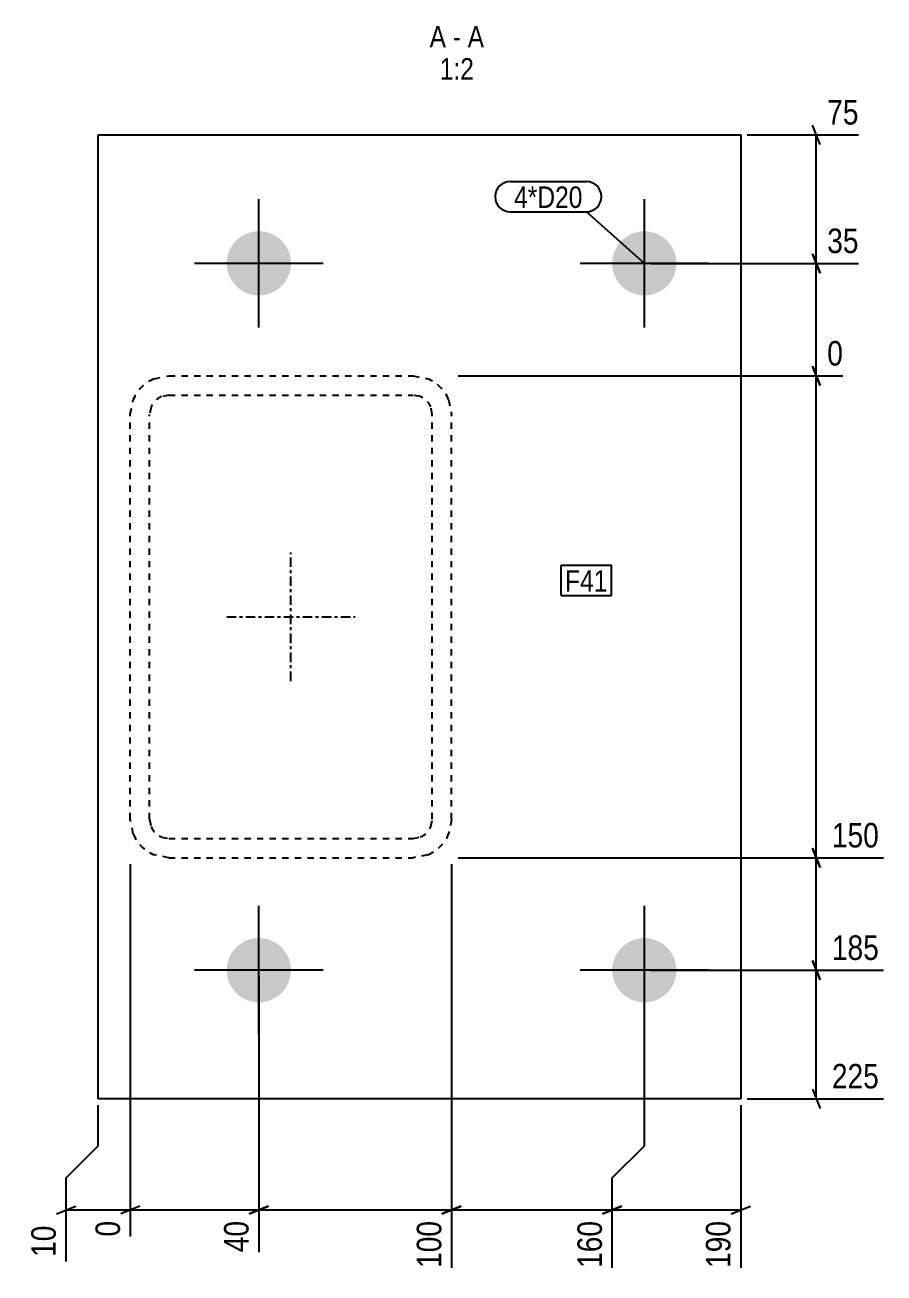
# Model space of a CAD drawing. Header units: millimetres. Extents: x 1 to 32476, y 3 to 887.
# Drawn here: x 8668.2 to 8935.6, y 3.2 to 391.7 of the extents above; entities that cross this region are included whole.
import ezdxf

# ---------------------------------------------------------------- set-up
doc = ezdxf.new("R2010")
doc.units = ezdxf.units.MM
doc.linetypes.add('DXK_LINE_DOT2', pattern=[3.9198, 1.9599, -1.9599])
doc.linetypes.add('DXK_LINE_DOT3', pattern=[5.9187, 2.979, -0.9799, 0.9799, -0.9799])
for name, color, linetype in [('MÅLSÆTNING', 7, 'Continuous'), ('STÅL', 7, 'Continuous'), ('TEKST', 7, 'Continuous')]:
    doc.layers.add(name, color=color, linetype=linetype)
doc.styles.add('Arial Narrow', font='ARIALN.TTF', dxfattribs={"height": 0.2})

msp = doc.modelspace()

# ---------------------------------------------------------------- hatches: boundary and pattern name
at = {"layer": 'STÅL', "linetype": 'Continuous'}
for points in [[(8740.98, 307.45, -1), (8740.98, 327.45, -1)], [(8860.98, 307.45, -1), (8860.98, 327.45, -1)], [(8740.98, 87.45, -1), (8740.98, 107.45, -1)], [(8860.98, 87.45, -1), (8860.98, 107.45, -1)]]:
    msp.add_hatch(color=96, dxfattribs=at).paths.add_polyline_path(points)

# ---------------------------------------------------------------- linework, layer by layer
at = {"layer": 'MÅLSÆTNING', "color": 7, "linetype": 'Continuous'}
for p, q in [((8892.98, 357.45), (8927.66, 357.45)), ((8915.71, 354.45), (8913.31, 360.45)), ((8915.71, 314.45), (8913.31, 320.45)), ((8862.98, 317.45), (8927.66, 317.45)), ((8914.51, 282.45), (8914.51, 317.45)), ((8913.31, 285.45), (8915.71, 279.45)), ((8915.71, 279.45), (8913.31, 285.45)), ((8802.98, 282.45), (8922.79, 282.45)), ((8802.98, 282.45), (8922.79, 282.45)), ((8914.51, 132.45), (8914.51, 282.45)), ((8802.98, 132.45), (8935.45, 132.45)), ((8802.98, 132.45), (8935.45, 132.45)), ((8913.31, 135.45), (8915.71, 129.45)), ((8915.71, 129.45), (8913.31, 135.45)), ((8914.51, 97.45), (8914.51, 132.45)), ((8700.98, 130.45), (8700.98, 14.55)), ((8700.98, 130.45), (8700.98, 14.55)), ((8800.98, 130.45), (8800.98, 4.8)), ((8800.98, 130.45), (8800.98, 4.8)), ((8862.98, 97.45), (8935.45, 97.45)), ((8862.98, 97.45), (8935.45, 97.45)), ((8913.31, 100.45), (8915.71, 94.45)), ((8915.71, 94.45), (8913.31, 100.45)), ((8914.51, 57.45), (8914.51, 97.45)), ((8740.98, 95.45), (8740.98, 9.68)), ((8740.98, 95.45), (8740.98, 9.68)), ((8860.98, 42.83), (8860.98, 95.45)), ((8860.98, 42.83), (8860.98, 95.45)), ((8913.31, 60.45), (8915.71, 54.45)), ((8690.98, 42.83), (8690.98, 55.45)), ((8890.98, 55.45), (8890.98, 4.8)), ((8892.98, 57.45), (8935.45, 57.45)), ((8680.98, 32.83), (8690.98, 42.83)), ((8850.98, 32.83), (8860.98, 42.83)), ((8850.98, 32.83), (8860.98, 42.83)), ((8680.98, 6.76), (8680.98, 32.83)), ((8850.98, 4.8), (8850.98, 32.83)), ((8850.98, 4.8), (8850.98, 32.83)), ((8677.98, 21.63), (8683.98, 24.03)), ((8703.98, 24.03), (8697.98, 21.63)), ((8703.98, 24.03), (8697.98, 21.63)), ((8743.98, 24.03), (8737.98, 21.63)), ((8737.98, 21.63), (8743.98, 24.03)), ((8803.98, 24.03), (8797.98, 21.63)), ((8797.98, 21.63), (8803.98, 24.03)), ((8853.98, 24.03), (8847.98, 21.63)), ((8847.98, 21.63), (8853.98, 24.03)), ((8887.98, 21.63), (8893.98, 24.03)), ((8680.98, 22.83), (8700.98, 22.83)), ((8700.98, 22.83), (8740.98, 22.83)), ((8740.98, 22.83), (8800.98, 22.83)), ((8800.98, 22.83), (8850.98, 22.83)), ((8850.98, 22.83), (8890.98, 22.83))]:
    msp.add_line(p, q, dxfattribs=at)
at = {"layer": 'STÅL', "color": 2, "linetype": 'Continuous'}
for p, q in [((8690.98, 57.45), (8690.98, 357.45)), ((8690.98, 357.45), (8890.98, 357.45)), ((8890.98, 357.45), (8890.98, 57.45)), ((8890.98, 57.45), (8690.98, 57.45))]:
    msp.add_line(p, q, dxfattribs=at)
at = {"layer": 'STÅL', "color": 96, "linetype": 'Continuous'}
for p, q in [((8740.98, 297.45), (8740.98, 337.45)), ((8860.98, 297.45), (8860.98, 337.45)), ((8760.98, 317.45), (8720.98, 317.45)), ((8880.98, 317.45), (8840.98, 317.45)), ((8740.98, 77.45), (8740.98, 117.45)), ((8860.98, 77.45), (8860.98, 117.45)), ((8760.98, 97.45), (8720.98, 97.45)), ((8880.98, 97.45), (8840.98, 97.45))]:
    msp.add_line(p, q, dxfattribs=at)
at = {"layer": 'STÅL', "color": 7, "linetype": 'DXK_LINE_DOT2'}
for p, q in [((8708.39, 281.54), (8712.98, 282.45)), ((8712.98, 282.45), (8788.98, 282.45)), ((8788.98, 282.45), (8793.57, 281.54)), ((8712.98, 276.45), (8710.68, 275.99)), ((8712.98, 276.45), (8788.98, 276.45)), ((8791.28, 275.99), (8788.98, 276.45)), ((8700.98, 270.45), (8701.89, 275.04)), ((8707.44, 272.75), (8706.98, 270.45)), ((8794.98, 270.45), (8794.52, 272.75)), ((8800.07, 275.04), (8800.98, 270.45)), ((8700.98, 144.45), (8700.98, 270.45)), ((8706.98, 144.45), (8706.98, 270.45)), ((8794.98, 144.45), (8794.98, 270.45)), ((8800.98, 144.45), (8800.98, 270.45)), ((8701.89, 139.86), (8700.98, 144.45)), ((8706.98, 144.45), (8707.44, 142.16)), ((8794.52, 142.16), (8794.98, 144.45)), ((8800.98, 144.45), (8800.07, 139.86)), ((8710.68, 138.91), (8712.98, 138.45)), ((8712.98, 138.45), (8788.98, 138.45)), ((8788.98, 138.45), (8791.28, 138.91)), ((8712.98, 132.45), (8708.39, 133.36)), ((8712.98, 132.45), (8788.98, 132.45)), ((8793.57, 133.36), (8788.98, 132.45))]:
    msp.add_line(p, q, dxfattribs=at)
at = {"layer": 'STÅL', "color": 7, "linetype": 'DXK_LINE_DOT3'}
for p, q in [((8750.98, 187.45), (8750.98, 227.45)), ((8730.98, 207.45), (8770.98, 207.45))]:
    msp.add_line(p, q, dxfattribs=at)
at = {"layer": 'STÅL', "color": 7, "linetype": 'DXK_LINE_DOT2'}
for centre, radius, start, end in [((8712.98, 270.45), 12, 112.5, 157.5), ((8788.98, 270.45), 12, 22.5, 67.5), ((8712.98, 270.45), 6, 112.5, 157.5), ((8788.98, 270.45), 6, 22.5, 67.5), ((8712.98, 144.45), 12, 202.5, 247.5), ((8712.98, 144.45), 6, 202.5, 247.5), ((8788.98, 144.45), 6, 292.5, 337.5), ((8788.98, 144.45), 12, 292.5, 337.5)]:
    msp.add_arc(centre, radius, start, end, dxfattribs=at)

# ---------------------------------------------------------------- wipeouts: each hides what was drawn before it
at = {"color": 0, "linetype": 'Continuous'}
for points in [[(8799.24, 384.65), (8799.24, 391.65), (8794.13, 391.65), (8794.13, 384.65)], [(8803.89, 384.65), (8803.89, 391.65), (8801.34, 391.65), (8801.34, 384.65)], [(8811.1, 384.65), (8811.1, 391.65), (8805.99, 391.65), (8805.99, 384.65)], [(8807.95, 374.65), (8807.95, 381.65), (8797.28, 381.65), (8797.28, 374.65)]]:
    msp.add_wipeout(points, dxfattribs=at).dxf.layer = 'TEKST'
at = {"color": 0}
for points in [[(8841.74, 334.71), (8841.74, 341.71), (8820.43, 341.71), (8820.43, 334.71)], [(8849.51, 215.28), (8849.51, 222.28), (8836.29, 222.28), (8836.29, 215.28)]]:
    msp.add_wipeout(points, dxfattribs=at).dxf.layer = 'TEKST'

# ---------------------------------------------------------------- next in the draw order: texts
at = {"layer": 'TEKST', "color": 3, "linetype": 'Continuous', "style": 'Arial Narrow'}
for s, height, p in [('A', 6.68, (8794.13, 384.65)), ('A', 6.68, (8805.99, 384.65)), ('-', 6.68, (8801.34, 384.65)), ('1:2', 6.681, (8797.28, 374.65))]:
    msp.add_text(s, height=height, dxfattribs=at).set_placement(p)

# ---------------------------------------------------------------- next in the draw order: wipeouts: each hides what was drawn before it
at = {"color": 0, "linetype": 'Continuous'}
for points in [[(8929.26, 319.05), (8929.26, 330.25), (8916.31, 330.25), (8916.31, 319.05)], [(8924.39, 284.05), (8924.39, 295.25), (8916.31, 295.25), (8916.31, 284.05)], [(8935.6, 134.05), (8935.6, 145.25), (8917.77, 145.25), (8917.77, 134.05)], [(8935.6, 99.05), (8935.6, 110.25), (8917.77, 110.25), (8917.77, 99.05)], [(8935.6, 59.05), (8935.6, 70.25), (8917.77, 70.25), (8917.77, 59.05)], [(8679.38, 19.57), (8668.18, 19.57), (8668.18, 6.62), (8679.38, 6.62)], [(8699.38, 21.02), (8688.18, 21.02), (8688.18, 12.95), (8699.38, 12.95)], [(8739.38, 21.02), (8728.18, 21.02), (8728.18, 8.07), (8739.38, 8.07)], [(8799.38, 21.02), (8788.18, 21.02), (8788.18, 3.2), (8799.38, 3.2)], [(8849.38, 21.02), (8838.18, 21.02), (8838.18, 3.2), (8849.38, 3.2)], [(8889.38, 21.02), (8878.18, 21.02), (8878.18, 3.2), (8889.38, 3.2)]]:
    msp.add_wipeout(points, dxfattribs=at).dxf.layer = 'MÅLSÆTNING'
at = {"color": 0}
for points in [[(8841.74, 334.71), (8841.74, 341.71), (8820.43, 341.71), (8820.43, 334.71)], [(8849.51, 215.28), (8849.51, 222.28), (8836.29, 222.28), (8836.29, 215.28)]]:
    msp.add_wipeout(points, dxfattribs=at).dxf.layer = 'TEKST'

# ---------------------------------------------------------------- next in the draw order: linework, layer by layer
at = {"layer": 'MÅLSÆTNING', "color": 7, "linetype": 'Continuous'}
for p, q in [((8914.51, 317.45), (8914.51, 357.45)), ((8913.31, 320.45), (8915.71, 314.45)), ((8862.98, 317.45), (8927.66, 317.45))]:
    msp.add_line(p, q, dxfattribs=at)
at = {"layer": 'TEKST', "color": 7, "linetype": 'Continuous'}
for p, q in [((8819.23, 342.91), (8842.94, 342.91)), ((8819.23, 333.51), (8842.94, 333.51)), ((8860.98, 317.45), (8842.94, 333.51)), ((8835.09, 223.48), (8850.71, 223.48)), ((8835.09, 214.08), (8835.09, 223.48)), ((8850.71, 214.08), (8850.71, 223.48)), ((8835.09, 214.08), (8850.71, 214.08))]:
    msp.add_line(p, q, dxfattribs=at)
for centre, start, end in [((8819.23, 338.21), 90, 270), ((8842.94, 338.21), 270, 90)]:
    msp.add_arc(centre, 4.7, start, end, dxfattribs=at)

# ---------------------------------------------------------------- next in the draw order: texts
at = {"layer": 'MÅLSÆTNING', "color": 3, "linetype": 'Continuous', "style": 'Arial Narrow'}
for s, height, p in [('35', 7.635, (8917.91, 320.65)), ('0', 7.64, (8917.91, 285.65)), ('150', 7.635, (8919.37, 135.65)), ('185', 7.635, (8919.37, 100.65)), ('225', 7.635, (8919.37, 60.65))]:
    msp.add_text(s, height=height, dxfattribs=at).set_placement(p)
for s, height, p in [('10', 7.635, (8677.78, 8.22)), ('0', 7.64, (8697.78, 14.55)), ('40', 7.635, (8737.78, 9.68)), ('100', 7.635, (8797.78, 4.8)), ('160', 7.635, (8847.78, 4.8)), ('190', 7.635, (8887.78, 4.8))]:
    msp.add_text(s, height=height, rotation=90.0002, dxfattribs=at).set_placement(p)
at = {"layer": 'TEKST', "color": 3, "style": 'Arial Narrow'}
for s, p in [('4*D20', (8820.43, 334.71)), ('F41', (8836.29, 215.28))]:
    msp.add_text(s, height=6.681, dxfattribs=at).set_placement(p)

# ---------------------------------------------------------------- next in the draw order: wipeouts: each hides what was drawn before it
at = {"color": 0, "linetype": 'Continuous'}
msp.add_wipeout([(8929.26, 359.05), (8929.26, 370.25), (8916.31, 370.25), (8916.31, 359.05)], dxfattribs=at).dxf.layer = 'MÅLSÆTNING'

# ---------------------------------------------------------------- next in the draw order: texts
at = {"layer": 'MÅLSÆTNING', "color": 3, "linetype": 'Continuous', "style": 'Arial Narrow'}
msp.add_text('75', height=7.635, dxfattribs=at).set_placement((8917.91, 360.65))

doc.saveas('drawing.dxf')
